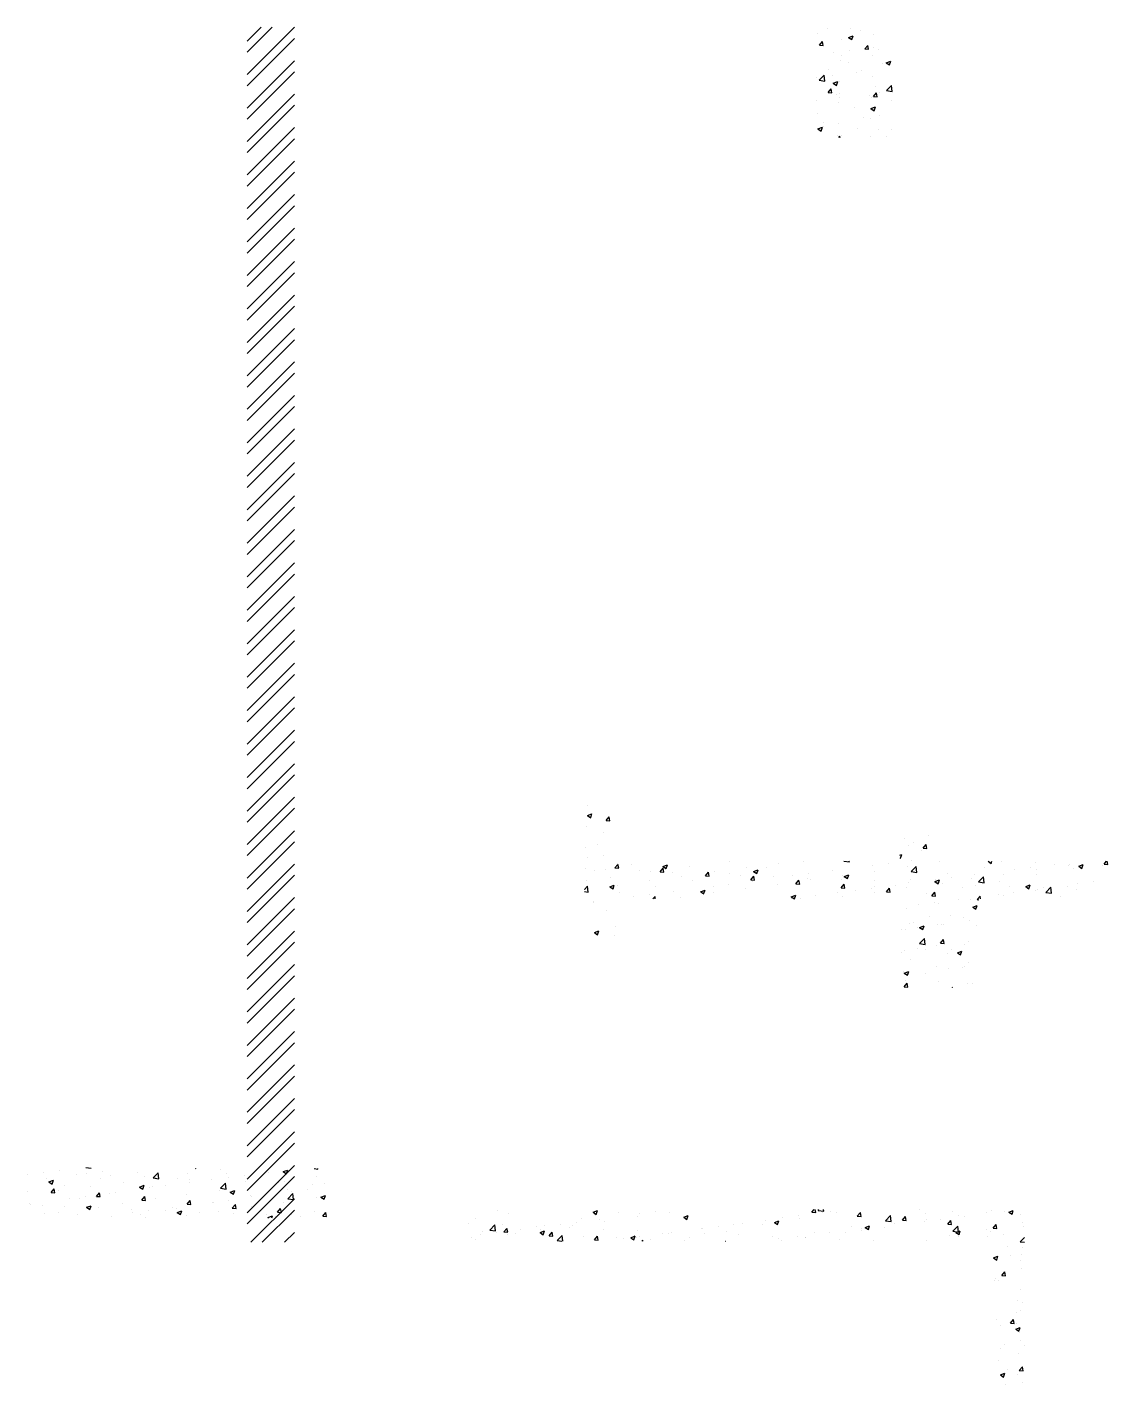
# Paper-space layout 'Layout1' of a CAD drawing. Extents: x -48985 to 14169573, y -18818 to 9731621.
# Drawn here: x 8744339 to 11895145, y 2344804 to 6302300 of the extents above; entities that cross this region are included whole.
import ezdxf

# ---------------------------------------------------------------- set-up
doc = ezdxf.new("R2010")
doc.units = 0
doc.header["$LTSCALE"] = 1000
doc.layers.get('0').update_dxf_attribs({"linetype": 'CONTINUOUS'})

# ---------------------------------------------------------------- blocks, each defined once
blk = doc.blocks.new('*X')
at = {"color": 0}
for p, q in [((51000, 34029), (51221, 34250)), ((51000, 33853), (51397, 34250)), ((51000, 33499), (51750, 34249)), ((60193, 34224), (60193, 34224)), ((60554, 34236), (60554, 34236)), ((60727, 34202), (60727, 34202)), ((51000, 33322), (51750, 34072)), ((60041, 34151), (60041, 34151)), ((60069, 33967), (60117, 34025)), ((60128, 33962), (60117, 34025)), ((60414, 34062), (60414, 34062)), ((60531, 34087), (60601, 34114)), ((60531, 34087), (60581, 34054)), ((60581, 34054), (60601, 34114)), ((60928, 34133), (60928, 34133)), ((60069, 33967), (60128, 33962)), ((60291, 33841), (60291, 33841)), ((60423, 33801), (60423, 33801)), ((60542, 33874), (60542, 33874)), ((60786, 33905), (60834, 33962)), ((60786, 33905), (60846, 33900)), ((60846, 33899), (60834, 33962)), ((60916, 33800), (60916, 33800)), ((60920, 33924), (60920, 33924)), ((61006, 33901), (61006, 33901)), ((51000, 32969), (51750, 33719)), ((60209, 33579), (60209, 33579)), ((60402, 33729), (60402, 33729)), ((60532, 33691), (60532, 33691)), ((60743, 33556), (60743, 33556)), ((61066, 33668), (61066, 33668)), ((61128, 33685), (61198, 33711)), ((61128, 33685), (61178, 33651)), ((61178, 33651), (61198, 33711)), ((51000, 32792), (51750, 33542)), ((60028, 33447), (60028, 33447)), ((60064, 33410), (60142, 33491)), ((60064, 33410), (60153, 33396)), ((60153, 33396), (60142, 33491)), ((60278, 33480), (60278, 33480)), ((60288, 33362), (60358, 33389)), ((60288, 33362), (60338, 33328)), ((60338, 33328), (60358, 33389)), ((60390, 33396), (60390, 33396)), ((60657, 33530), (60657, 33530)), ((60903, 33467), (60903, 33467)), ((51000, 32438), (51750, 33188)), ((60207, 33215), (60256, 33273)), ((60207, 33215), (60267, 33210)), ((60267, 33210), (60256, 33273)), ((60333, 33183), (60333, 33183)), ((60381, 33204), (60381, 33204)), ((60394, 33135), (60394, 33135)), ((60867, 33160), (60867, 33160)), ((60891, 33134), (60891, 33134)), ((60925, 33153), (60973, 33210)), ((60925, 33153), (60984, 33147)), ((60965, 33304), (60965, 33304)), ((60984, 33147), (60973, 33210)), ((61026, 33219), (61026, 33219)), ((61131, 33244), (61209, 33325)), ((61131, 33244), (61220, 33230)), ((61220, 33230), (61209, 33325)), ((51000, 32262), (51750, 33012)), ((60015, 33086), (60015, 33086)), ((60378, 33063), (60378, 33063)), ((60621, 32985), (60621, 32985)), ((60885, 32959), (60955, 32986)), ((60885, 32959), (60935, 32926)), ((60935, 32926), (60955, 32986)), ((61204, 33085), (61204, 33085)), ((60038, 32884), (60038, 32884)), ((60131, 32741), (60131, 32741)), ((60366, 32731), (60366, 32731)), ((60763, 32824), (60763, 32824)), ((60879, 32801), (60879, 32801)), ((61013, 32857), (61013, 32857)), ((51000, 31908), (51750, 32658)), ((51000, 31731), (51750, 32481)), ((60045, 32637), (60115, 32664)), ((60045, 32637), (60094, 32603)), ((60094, 32603), (60115, 32664)), ((60139, 32672), (60139, 32672)), ((60350, 32537), (60350, 32537)), ((60377, 32500), (60394, 32521)), ((60398, 32500), (60394, 32521)), ((60420, 32535), (60420, 32535)), ((60673, 32649), (60673, 32649)), ((60883, 32515), (60883, 32515)), ((61003, 32635), (61003, 32635)), ((61129, 32513), (61129, 32513)), ((61206, 32626), (61206, 32626)), ((51000, 31378), (51750, 32128)), ((51000, 31201), (51750, 31951)), ((51000, 30847), (51750, 31597)), ((51000, 30671), (51750, 31421)), ((51000, 30317), (51750, 31067)), ((51000, 30140), (51750, 30890)), ((51000, 29787), (51750, 30537)), ((51000, 29610), (51750, 30360)), ((51000, 29256), (51750, 30006)), ((51000, 29080), (51750, 29830)), ((51000, 28726), (51750, 29476)), ((51000, 28549), (51750, 29299)), ((51000, 28196), (51750, 28946)), ((51000, 28019), (51750, 28769)), ((51000, 27665), (51750, 28415)), ((51000, 27489), (51750, 28239)), ((51000, 27135), (51750, 27885)), ((51000, 26958), (51750, 27708)), ((51000, 26605), (51750, 27355)), ((51000, 26428), (51750, 27178)), ((51000, 26074), (51750, 26824)), ((51000, 25898), (51750, 26648)), ((51000, 25544), (51750, 26294)), ((51000, 25367), (51750, 26117)), ((51000, 25014), (51750, 25764)), ((51000, 24837), (51750, 25587)), ((51000, 24483), (51750, 25233)), ((51000, 24307), (51750, 25057)), ((51000, 23953), (51750, 24703)), ((51000, 23776), (51750, 24526)), ((51000, 23423), (51750, 24173)), ((51000, 23246), (51750, 23996)), ((51000, 22893), (51750, 23643)), ((51000, 22716), (51750, 23466)), ((51000, 22362), (51750, 23112)), ((51000, 22185), (51750, 22935)), ((51000, 21832), (51750, 22582)), ((51000, 21655), (51750, 22405)), ((51000, 21302), (51750, 22052)), ((51000, 21125), (51750, 21875)), ((56393, 21917), (56393, 21917)), ((56395, 21760), (56465, 21786)), ((56395, 21760), (56445, 21726)), ((56445, 21726), (56465, 21786)), ((56689, 21682), (56738, 21740)), ((56749, 21677), (56738, 21740)), ((51000, 20771), (51750, 21521)), ((56381, 21584), (56381, 21584)), ((56689, 21682), (56749, 21677)), ((51000, 20594), (51750, 21344)), ((56553, 21302), (56553, 21302)), ((56652, 21490), (56652, 21490)), ((61419, 21398), (61419, 21398)), ((61560, 21338), (61560, 21338)), ((61710, 21243), (61758, 21300)), ((61770, 21238), (61758, 21300)), ((61798, 21448), (61798, 21448)), ((56369, 21251), (56369, 21251)), ((56389, 21095), (56389, 21095)), ((56640, 21128), (56640, 21128)), ((61344, 21132), (61373, 21144)), ((61344, 21089), (61353, 21083)), ((61353, 21083), (61373, 21144)), ((61357, 21099), (61357, 21099)), ((61478, 21289), (61478, 21289)), ((61680, 21211), (61680, 21211)), ((61710, 21243), (61770, 21238)), ((51000, 20241), (51750, 20991)), ((56357, 20918), (56357, 20918)), ((56512, 20887), (56512, 20887)), ((56677, 20906), (56677, 20906)), ((56828, 20930), (56876, 20987)), ((56828, 20930), (56888, 20925)), ((56876, 20993), (56876, 20993)), ((56888, 20925), (56876, 20987)), ((57095, 20987), (57095, 20987)), ((57211, 20883), (57211, 20883)), ((57387, 20867), (57387, 20867)), ((57545, 20867), (57594, 20925)), ((57545, 20867), (57605, 20862)), ((57589, 20954), (57659, 20981)), ((57589, 20954), (57638, 20921)), ((57605, 20862), (57594, 20925)), ((57637, 20900), (57637, 20900)), ((57638, 20921), (57659, 20981)), ((58016, 20950), (58016, 20950)), ((58402, 20870), (58402, 20870)), ((58647, 21033), (58647, 21033)), ((58916, 20940), (58916, 20940)), ((59026, 20874), (59096, 20901)), ((59026, 20874), (59076, 20841)), ((59076, 20841), (59096, 20901)), ((59227, 20938), (59227, 20938)), ((59421, 21004), (59421, 21004)), ((59810, 21038), (59810, 21038)), ((60274, 20887), (60274, 20887)), ((60458, 21039), (60544, 21025)), ((60544, 21025), (60542, 21039)), ((60906, 20970), (60906, 20970)), ((60946, 20881), (60946, 20881)), ((61156, 21003), (61156, 21003)), ((61466, 20956), (61466, 20956)), ((61522, 20874), (61600, 20955)), ((61522, 20874), (61611, 20860)), ((61535, 21053), (61535, 21053)), ((61611, 20860), (61600, 20955)), ((61979, 21026), (61979, 21026)), ((62685, 20942), (62685, 20942)), ((62740, 21037), (62745, 21039)), ((62740, 21037), (62790, 21003)), ((62790, 21003), (62802, 21039)), ((62959, 21032), (62959, 21032)), ((63164, 20908), (63164, 20908)), ((63414, 20941), (63414, 20941)), ((63493, 21009), (63493, 21009)), ((63505, 20903), (63505, 20903)), ((63793, 20991), (63793, 20991)), ((64010, 20967), (64010, 20967)), ((64026, 20987), (64026, 20987)), ((64091, 20922), (64091, 20922)), ((64177, 20957), (64247, 20983)), ((64177, 20957), (64227, 20923)), ((64227, 20923), (64247, 20983)), ((64560, 20964), (64560, 20964)), ((64579, 20992), (64618, 21039)), ((64579, 20992), (64639, 20987)), ((64639, 20987), (64629, 21039)), ((51000, 20064), (51750, 20814)), ((56377, 20734), (56377, 20734)), ((56748, 20632), (56819, 20659)), ((56755, 20784), (56755, 20784)), ((56798, 20598), (56819, 20659)), ((56864, 20660), (56864, 20660)), ((57378, 20731), (57378, 20731)), ((57744, 20861), (57744, 20861)), ((57883, 20795), (57883, 20795)), ((58060, 20737), (58060, 20737)), ((58263, 20805), (58311, 20862)), ((58263, 20805), (58322, 20799)), ((58278, 20838), (58278, 20838)), ((58322, 20799), (58311, 20862)), ((58635, 20671), (58635, 20671)), ((58644, 20838), (58644, 20838)), ((58812, 20816), (58812, 20816)), ((58980, 20742), (59028, 20799)), ((58980, 20742), (59040, 20737)), ((59013, 20721), (59013, 20721)), ((59040, 20737), (59028, 20799)), ((59346, 20793), (59346, 20793)), ((59409, 20671), (59409, 20671)), ((59645, 20804), (59645, 20804)), ((59697, 20679), (59745, 20736)), ((59697, 20679), (59757, 20674)), ((59757, 20674), (59745, 20736)), ((59880, 20770), (59880, 20770)), ((59895, 20837), (59895, 20837)), ((59928, 20746), (59928, 20746)), ((60414, 20748), (60414, 20748)), ((60414, 20616), (60463, 20674)), ((60441, 20817), (60441, 20817)), ((60463, 20794), (60533, 20821)), ((60463, 20794), (60513, 20761)), ((60474, 20611), (60463, 20674)), ((60513, 20761), (60533, 20821)), ((60947, 20725), (60947, 20725)), ((61272, 20659), (61272, 20659)), ((61481, 20703), (61481, 20703)), ((61518, 20741), (61518, 20741)), ((61900, 20714), (61970, 20741)), ((61900, 20714), (61950, 20681)), ((61903, 20742), (61903, 20742)), ((61950, 20680), (61970, 20741)), ((61967, 20693), (61967, 20693)), ((62015, 20680), (62015, 20680)), ((62102, 20842), (62102, 20842)), ((62154, 20775), (62154, 20775)), ((62472, 20757), (62472, 20757)), ((62532, 20825), (62532, 20825)), ((62549, 20658), (62549, 20658)), ((62589, 20708), (62667, 20789)), ((62589, 20708), (62678, 20694)), ((62678, 20694), (62667, 20789)), ((62924, 20722), (62924, 20722)), ((62992, 20832), (62992, 20832)), ((63337, 20634), (63407, 20661)), ((63387, 20600), (63407, 20661)), ((63507, 20822), (63507, 20822)), ((64161, 20679), (64161, 20679)), ((64412, 20712), (64412, 20712)), ((51000, 19711), (51750, 20461)), ((56344, 20588), (56396, 20643)), ((56344, 20558), (56407, 20548)), ((56345, 20585), (56345, 20585)), ((56407, 20548), (56396, 20643)), ((56748, 20632), (56798, 20598)), ((56894, 20537), (56894, 20537)), ((57124, 20472), (57124, 20472)), ((57374, 20505), (57374, 20505)), ((57427, 20439), (57464, 20477)), ((57468, 20439), (57464, 20477)), ((57477, 20637), (57477, 20637)), ((57753, 20555), (57753, 20555)), ((57871, 20462), (57871, 20462)), ((58186, 20552), (58256, 20579)), ((58186, 20552), (58205, 20539)), ((58205, 20539), (58235, 20518)), ((58235, 20518), (58242, 20539)), ((58242, 20539), (58256, 20579)), ((58384, 20638), (58384, 20638)), ((58390, 20537), (58390, 20537)), ((58903, 20607), (58903, 20607)), ((59623, 20472), (59693, 20499)), ((59623, 20472), (59672, 20439)), ((59632, 20443), (59632, 20443)), ((59673, 20439), (59693, 20498)), ((59769, 20441), (59769, 20441)), ((60011, 20493), (60011, 20493)), ((60352, 20541), (60352, 20541)), ((60414, 20616), (60474, 20611)), ((60429, 20484), (60429, 20484)), ((60643, 20576), (60643, 20576)), ((60893, 20609), (60893, 20609)), ((60934, 20548), (60934, 20548)), ((60935, 20641), (60935, 20641)), ((61132, 20554), (61180, 20611)), ((61132, 20554), (61191, 20548)), ((61191, 20548), (61180, 20611)), ((61454, 20623), (61454, 20623)), ((61758, 20522), (61758, 20522)), ((61849, 20491), (61897, 20548)), ((61849, 20491), (61909, 20486)), ((61909, 20485), (61897, 20548)), ((62341, 20622), (62341, 20622)), ((62566, 20428), (62614, 20485)), ((62623, 20439), (62614, 20485)), ((62901, 20513), (62901, 20513)), ((62979, 20499), (62979, 20499)), ((63083, 20635), (63083, 20635)), ((63151, 20546), (63151, 20546)), ((63337, 20634), (63387, 20600)), ((63493, 20570), (63493, 20570)), ((63530, 20596), (63530, 20596)), ((63617, 20613), (63617, 20613)), ((63657, 20543), (63734, 20624)), ((63657, 20543), (63745, 20529)), ((63746, 20529), (63734, 20624)), ((63889, 20472), (63889, 20472)), ((63998, 20634), (63998, 20634)), ((64150, 20590), (64150, 20590)), ((51000, 19534), (51750, 20284)), ((56482, 20395), (56482, 20395)), ((56492, 20389), (56492, 20389)), ((56693, 20260), (56693, 20260)), ((61442, 20290), (61442, 20290)), ((61640, 20348), (61640, 20348)), ((61890, 20380), (61890, 20380)), ((61955, 20360), (61955, 20360)), ((62269, 20430), (62269, 20430)), ((62460, 20424), (62460, 20424)), ((62497, 20311), (62567, 20338)), ((62497, 20311), (62547, 20278)), ((62547, 20278), (62567, 20338)), ((62566, 20428), (62594, 20426)), ((61497, 20057), (61497, 20057)), ((61557, 20072), (61557, 20072)), ((61657, 19989), (61727, 20016)), ((61707, 19955), (61727, 20016)), ((61820, 20169), (61820, 20169)), ((61943, 20028), (61943, 20028)), ((62006, 20036), (62006, 20036)), ((62031, 20035), (62031, 20035)), ((62140, 20172), (62140, 20172)), ((62354, 20147), (62354, 20147)), ((62448, 20092), (62448, 20092)), ((62565, 20012), (62565, 20012)), ((51000, 19180), (51750, 19930)), ((56505, 19907), (56575, 19934)), ((56505, 19907), (56555, 19873)), ((56555, 19873), (56575, 19934)), ((56817, 19864), (56817, 19864)), ((56840, 19995), (56840, 19995)), ((61377, 19953), (61377, 19953)), ((61429, 19957), (61429, 19957)), ((61627, 19986), (61627, 19986)), ((61655, 19734), (61733, 19815)), ((61657, 19989), (61707, 19955)), ((61744, 19720), (61733, 19815)), ((61988, 19739), (62036, 19796)), ((62047, 19733), (62036, 19796)), ((51000, 19003), (51750, 19753)), ((61364, 19592), (61364, 19592)), ((61417, 19624), (61417, 19624)), ((61621, 19661), (61621, 19661)), ((61655, 19734), (61744, 19720)), ((61743, 19642), (61743, 19642)), ((61931, 19695), (61931, 19695)), ((61988, 19739), (62047, 19733)), ((62099, 19575), (62099, 19575)), ((62155, 19638), (62155, 19638)), ((62254, 19586), (62324, 19613)), ((62254, 19586), (62303, 19553)), ((62303, 19553), (62324, 19613)), ((62375, 19725), (62375, 19725)), ((62436, 19759), (62436, 19759)), ((51000, 18650), (51750, 19400)), ((61515, 19475), (61515, 19475)), ((61918, 19362), (61918, 19362)), ((62362, 19363), (62362, 19363)), ((62424, 19426), (62424, 19426)), ((51000, 18473), (51750, 19223)), ((61405, 19291), (61405, 19291)), ((61413, 19264), (61483, 19291)), ((61413, 19264), (61463, 19230)), ((61427, 19150), (61427, 19150)), ((61463, 19230), (61484, 19291)), ((61480, 19247), (61480, 19247)), ((61755, 19256), (61755, 19256)), ((62112, 19330), (62112, 19330)), ((62338, 19356), (62338, 19356)), ((61409, 19049), (61457, 19107)), ((61409, 19049), (61469, 19044)), ((61469, 19044), (61457, 19107)), ((61960, 19127), (61960, 19127)), ((62170, 19039), (62175, 19044)), ((62176, 19039), (62175, 19044)), ((62411, 19093), (62411, 19093)), ((62494, 19105), (62494, 19105)), ((51000, 18120), (51750, 18870)), ((51000, 17943), (51750, 18693)), ((51000, 17589), (51750, 18339)), ((51000, 17412), (51750, 18162)), ((51000, 17059), (51750, 17809)), ((51000, 16882), (51750, 17632)), ((51000, 16529), (51750, 17279)), ((51000, 16352), (51750, 17102)), ((51000, 15998), (51750, 16748)), ((51000, 15821), (51750, 16571)), ((48028, 16145), (48028, 16145)), ((48443, 16187), (48532, 16174)), ((50183, 16168), (50187, 16165)), ((50187, 16165), (50188, 16168)), ((50579, 16161), (50579, 16161)), ((51000, 15468), (51750, 16218)), ((51574, 16119), (51644, 16145)), ((51624, 16085), (51644, 16145)), ((52061, 16167), (52062, 16168)), ((52061, 16167), (52121, 16161)), ((52121, 16161), (52120, 16168)), ((47515, 16075), (47515, 16075)), ((47769, 16102), (47769, 16102)), ((47822, 16010), (47822, 16010)), ((47860, 15956), (47930, 15983)), ((47860, 15956), (47909, 15923)), ((47909, 15923), (47930, 15983)), ((48303, 16080), (48303, 16080)), ((48453, 16093), (48453, 16093)), ((48682, 16007), (48682, 16007)), ((48703, 16126), (48703, 16126)), ((48836, 16057), (48836, 16057)), ((49041, 15952), (49041, 15952)), ((49266, 16107), (49266, 16107)), ((49370, 16035), (49370, 16035)), ((49511, 16022), (49589, 16103)), ((49511, 16022), (49600, 16008)), ((49554, 16022), (49554, 16022)), ((49600, 16008), (49589, 16103)), ((49904, 16012), (49904, 16012)), ((50059, 16086), (50059, 16086)), ((50080, 15947), (50080, 15947)), ((50088, 15987), (50088, 15987)), ((50438, 15990), (50438, 15990)), ((50578, 15856), (50656, 15938)), ((50667, 15843), (50656, 15938)), ((50672, 16087), (50672, 16087)), ((50711, 16030), (50711, 16030)), ((50962, 16063), (50962, 16063)), ((50972, 15967), (50972, 15967)), ((51000, 15291), (51750, 16041)), ((51340, 16113), (51340, 16113)), ((51505, 15945), (51505, 15945)), ((51574, 16119), (51624, 16085)), ((51585, 15963), (51585, 15963)), ((52039, 15922), (52039, 15922)), ((52105, 16038), (52105, 16038)), ((52220, 15938), (52220, 15938)), ((47516, 15806), (47516, 15806)), ((47896, 15791), (47945, 15848)), ((47896, 15791), (47956, 15786)), ((47956, 15786), (47945, 15848)), ((48016, 15813), (48016, 15813)), ((48099, 15906), (48099, 15906)), ((48440, 15732), (48440, 15732)), ((48521, 15877), (48521, 15877)), ((48614, 15728), (48662, 15786)), ((48614, 15728), (48673, 15723)), ((48673, 15723), (48662, 15786)), ((48819, 15781), (48819, 15781)), ((48922, 15787), (48922, 15787)), ((49297, 15876), (49367, 15903)), ((49297, 15876), (49347, 15843)), ((49331, 15666), (49379, 15723)), ((49347, 15843), (49367, 15903)), ((49391, 15660), (49379, 15723)), ((49451, 15865), (49451, 15865)), ((49505, 15887), (49505, 15887)), ((49701, 15897), (49701, 15897)), ((50047, 15753), (50047, 15753)), ((50567, 15828), (50567, 15828)), ((50578, 15856), (50667, 15843)), ((50734, 15796), (50804, 15823)), ((50734, 15796), (50784, 15762)), ((50784, 15762), (50804, 15823)), ((51053, 15737), (51053, 15737)), ((51077, 15719), (51077, 15719)), ((51080, 15899), (51080, 15899)), ((51637, 15837), (51637, 15837)), ((51645, 15691), (51723, 15772)), ((51709, 15802), (51709, 15802)), ((51734, 15677), (51723, 15772)), ((51959, 15835), (51959, 15835)), ((52092, 15705), (52092, 15705)), ((52171, 15716), (52241, 15743)), ((52171, 15716), (52221, 15682)), ((52221, 15682), (52241, 15743)), ((47558, 15615), (47558, 15615)), ((47574, 15591), (47574, 15591)), ((47756, 15587), (47756, 15587)), ((48108, 15569), (48108, 15569)), ((48190, 15699), (48190, 15699)), ((48339, 15687), (48339, 15687)), ((48457, 15554), (48527, 15580)), ((48457, 15554), (48506, 15520)), ((48506, 15520), (48527, 15580)), ((48509, 15544), (48509, 15544)), ((48642, 15546), (48642, 15546)), ((49029, 15619), (49029, 15619)), ((49175, 15524), (49175, 15524)), ((49331, 15666), (49391, 15660)), ((49438, 15503), (49438, 15503)), ((49542, 15689), (49542, 15689)), ((49709, 15501), (49709, 15501)), ((49817, 15553), (49817, 15553)), ((49887, 15537), (49887, 15537)), ((49894, 15474), (49964, 15500)), ((49943, 15440), (49964, 15500)), ((50048, 15603), (50096, 15660)), ((50048, 15603), (50108, 15598)), ((50108, 15598), (50096, 15660)), ((50448, 15636), (50448, 15636)), ((50470, 15637), (50470, 15637)), ((50554, 15495), (50554, 15495)), ((50699, 15669), (50699, 15669)), ((50765, 15540), (50814, 15597)), ((50765, 15540), (50825, 15535)), ((50825, 15535), (50814, 15597)), ((51062, 15000), (51750, 15688)), ((51068, 15566), (51068, 15566)), ((51239, 15000), (51750, 15511)), ((51483, 15477), (51531, 15535)), ((51543, 15472), (51531, 15535)), ((51573, 15630), (51573, 15630)), ((51645, 15691), (51734, 15677)), ((52075, 15490), (52075, 15490)), ((54965, 15511), (54965, 15511)), ((56482, 15476), (56552, 15503)), ((56532, 15442), (56552, 15503)), ((59951, 15476), (59986, 15518)), ((60011, 15471), (60002, 15518)), ((60050, 15506), (60061, 15518)), ((60050, 15506), (60139, 15493)), ((60139, 15493), (60136, 15518)), ((60247, 15490), (60247, 15490)), ((61648, 15516), (61648, 15516)), ((62182, 15493), (62182, 15493)), ((62797, 15506), (62797, 15506)), ((63000, 15490), (63000, 15490)), ((63071, 15478), (63141, 15505)), ((63121, 15444), (63141, 15505)), ((47785, 15457), (47785, 15457)), ((48004, 15480), (48004, 15480)), ((48319, 15435), (48319, 15435)), ((48852, 15412), (48852, 15412)), ((49188, 15470), (49188, 15470)), ((49304, 15437), (49304, 15437)), ((49386, 15389), (49386, 15389)), ((49894, 15474), (49943, 15440)), ((50035, 15420), (50035, 15420)), ((50243, 15479), (50243, 15479)), ((50777, 15456), (50777, 15456)), ((51311, 15434), (51311, 15434)), ((51331, 15393), (51401, 15420)), ((51331, 15393), (51339, 15388)), ((51390, 15388), (51401, 15420)), ((51446, 15408), (51446, 15408)), ((51483, 15477), (51543, 15472)), ((51696, 15441), (51696, 15441)), ((51845, 15411), (51845, 15411)), ((52200, 15415), (52248, 15472)), ((52200, 15415), (52260, 15409)), ((52260, 15409), (52248, 15472)), ((54514, 15298), (54514, 15298)), ((54624, 15383), (54624, 15383)), ((54847, 15194), (54925, 15276)), ((54936, 15181), (54925, 15276)), ((55048, 15276), (55048, 15276)), ((55144, 15458), (55144, 15458)), ((55716, 15272), (55716, 15272)), ((55962, 15283), (55962, 15283)), ((56212, 15316), (56212, 15316)), ((56299, 15372), (56299, 15372)), ((56482, 15476), (56532, 15442)), ((56591, 15365), (56591, 15365)), ((56670, 15334), (56670, 15334)), ((56882, 15472), (56882, 15472)), ((57183, 15405), (57183, 15405)), ((57223, 15449), (57223, 15449)), ((57473, 15482), (57473, 15482)), ((57688, 15469), (57688, 15469)), ((57920, 15396), (57990, 15422)), ((57920, 15396), (57969, 15362)), ((57969, 15362), (57990, 15422)), ((58709, 15281), (58709, 15281)), ((58849, 15303), (58849, 15303)), ((59174, 15276), (59174, 15276)), ((59214, 15345), (59214, 15345)), ((59357, 15316), (59427, 15342)), ((59357, 15316), (59406, 15282)), ((59406, 15282), (59427, 15342)), ((59481, 15386), (59481, 15386)), ((59731, 15419), (59731, 15419)), ((59733, 15420), (59733, 15420)), ((59757, 15376), (59757, 15376)), ((59951, 15476), (60011, 15471)), ((60110, 15469), (60110, 15469)), ((60340, 15476), (60340, 15476)), ((60668, 15414), (60717, 15471)), ((60668, 15414), (60728, 15408)), ((60728, 15408), (60717, 15471)), ((61118, 15341), (61196, 15422)), ((61118, 15341), (61207, 15327)), ((61163, 15357), (61163, 15357)), ((61207, 15327), (61196, 15422)), ((61259, 15297), (61259, 15297)), ((61386, 15351), (61434, 15408)), ((61386, 15351), (61445, 15346)), ((61445, 15346), (61434, 15408)), ((61739, 15324), (61739, 15324)), ((61746, 15457), (61746, 15457)), ((61773, 15367), (61773, 15367)), ((61989, 15357), (61989, 15357)), ((62103, 15288), (62151, 15346)), ((62103, 15288), (62163, 15283)), ((62163, 15283), (62151, 15346)), ((62278, 15431), (62278, 15431)), ((62368, 15406), (62368, 15406)), ((62716, 15471), (62716, 15471)), ((62820, 15225), (62868, 15283)), ((62880, 15220), (62868, 15283)), ((63071, 15478), (63121, 15444)), ((63250, 15448), (63250, 15448)), ((63294, 15307), (63294, 15307)), ((51593, 15000), (51750, 15157)), ((54550, 15072), (54550, 15072)), ((54701, 15117), (54701, 15117)), ((54725, 15164), (54725, 15164)), ((54847, 15194), (54936, 15181)), ((54952, 15150), (54952, 15150)), ((55069, 15164), (55117, 15221)), ((55069, 15164), (55129, 15158)), ((55129, 15158), (55117, 15221)), ((55132, 15125), (55132, 15125)), ((55133, 15172), (55133, 15172)), ((55258, 15141), (55258, 15141)), ((55331, 15200), (55331, 15200)), ((55581, 15253), (55581, 15253)), ((55642, 15153), (55712, 15180)), ((55642, 15153), (55692, 15120)), ((55645, 15195), (55645, 15195)), ((55692, 15120), (55712, 15180)), ((55786, 15101), (55835, 15158)), ((55786, 15101), (55846, 15096)), ((55792, 15119), (55792, 15119)), ((55846, 15095), (55835, 15158)), ((55914, 15029), (55992, 15110)), ((56003, 15018), (55992, 15110)), ((56115, 15231), (56115, 15231)), ((56150, 15259), (56150, 15259)), ((56326, 15096), (56326, 15096)), ((56504, 15038), (56552, 15095)), ((56563, 15033), (56552, 15095)), ((56649, 15208), (56649, 15208)), ((56860, 15074), (56860, 15074)), ((57079, 15073), (57149, 15100)), ((57079, 15073), (57129, 15040)), ((57129, 15039), (57149, 15100)), ((57171, 15072), (57171, 15072)), ((57183, 15185), (57183, 15185)), ((57210, 15087), (57210, 15087)), ((57589, 15137), (57589, 15137)), ((57676, 15136), (57676, 15136)), ((57717, 15163), (57717, 15163)), ((58007, 15076), (58007, 15076)), ((58195, 15211), (58195, 15211)), ((58220, 15220), (58220, 15220)), ((58250, 15140), (58250, 15140)), ((58471, 15253), (58471, 15253)), ((58591, 15176), (58591, 15176)), ((58784, 15118), (58784, 15118)), ((59318, 15095), (59318, 15095)), ((59413, 15056), (59413, 15056)), ((59721, 15087), (59721, 15087)), ((59847, 15075), (59847, 15075)), ((59852, 15073), (59852, 15073)), ((59997, 15156), (59997, 15156)), ((60235, 15158), (60235, 15158)), ((60478, 15158), (60478, 15158)), ((60580, 15257), (60580, 15257)), ((60729, 15191), (60729, 15191)), ((60740, 15222), (60740, 15222)), ((60794, 15235), (60864, 15262)), ((60794, 15235), (60844, 15202)), ((60844, 15202), (60864, 15262)), ((61107, 15241), (61107, 15241)), ((62128, 15107), (62128, 15107)), ((62185, 15175), (62263, 15257)), ((62185, 15175), (62274, 15162)), ((62231, 15155), (62301, 15182)), ((62231, 15155), (62281, 15122)), ((62274, 15162), (62263, 15257)), ((62266, 15098), (62266, 15098)), ((62281, 15122), (62301, 15182)), ((62711, 15207), (62711, 15207)), ((62737, 15095), (62737, 15095)), ((62785, 15173), (62785, 15173)), ((62820, 15225), (62880, 15220)), ((62987, 15128), (62987, 15128)), ((63252, 15010), (63318, 15078)), ((63298, 15244), (63298, 15244)), ((54612, 15050), (54612, 15050)), ((55914, 15029), (55985, 15018)), ((56504, 15038), (56563, 15033)), ((56960, 15054), (56960, 15054)), ((57257, 15018), (57269, 15033)), ((57272, 15018), (57269, 15033)), ((57394, 15051), (57394, 15051)), ((57927, 15029), (57927, 15029)), ((58581, 15018), (58586, 15020)), ((58586, 15018), (58586, 15020)), ((59468, 15025), (59468, 15025)), ((60386, 15050), (60386, 15050)), ((60920, 15028), (60920, 15028)), ((61760, 15034), (61760, 15034)), ((63055, 14937), (63055, 14937)), ((63252, 15010), (63318, 15000)), ((63286, 14911), (63286, 14911)), ((62828, 14753), (62898, 14780)), ((62828, 14753), (62878, 14719)), ((62878, 14719), (62898, 14780)), ((63103, 14784), (63103, 14784)), ((63253, 14710), (63253, 14710)), ((63266, 14803), (63266, 14803)), ((62856, 14429), (62856, 14429)), ((62959, 14473), (63007, 14531)), ((62959, 14473), (63019, 14468)), ((63019, 14468), (63007, 14531)), ((63274, 14578), (63274, 14578)), ((62840, 14389), (62840, 14389)), ((62910, 14391), (62910, 14391)), ((63262, 14245), (63262, 14245)), ((63208, 14078), (63208, 14078)), ((63291, 14041), (63291, 14041)), ((62872, 13784), (62872, 13784)), ((63098, 13721), (63146, 13779)), ((63157, 13716), (63146, 13778)), ((63195, 13895), (63195, 13895)), ((63250, 13912), (63250, 13912)), ((62945, 13684), (62945, 13684)), ((63098, 13721), (63157, 13716)), ((63181, 13625), (63251, 13652)), ((63181, 13625), (63231, 13591)), ((63195, 13716), (63195, 13716)), ((63231, 13591), (63251, 13652)), ((63238, 13579), (63238, 13579)), ((62996, 13387), (62996, 13387)), ((63250, 13444), (63250, 13444)), ((63311, 13372), (63311, 13372)), ((62907, 13124), (62907, 13124)), ((62932, 13322), (62932, 13322)), ((63225, 13246), (63225, 13246)), ((62938, 12900), (63008, 12927)), ((62988, 12866), (63008, 12927)), ((63048, 12978), (63048, 12978)), ((63213, 12913), (63213, 12913)), ((63236, 12969), (63285, 13026)), ((63236, 12969), (63296, 12964)), ((63296, 12964), (63285, 13026)), ((62938, 12900), (62988, 12866)), ((63012, 12742), (63012, 12742)), ((63289, 12774), (63289, 12774))]:
    blk.add_line(p, q, dxfattribs=at)

psp = doc.layouts.get("Layout1")

# ---------------------------------------------------------------- block references
at = {"color": 0, "xscale": 184, "yscale": 184, "zscale": 184}
psp.add_blockref('*X', (1573, 300), dxfattribs=at)

doc.saveas('drawing.dxf')
